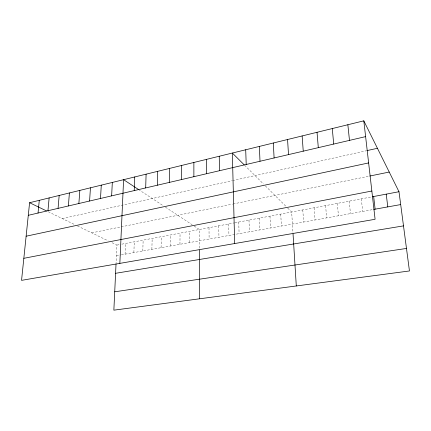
<?xml version="1.0" encoding="UTF-8"?>
<svg xmlns="http://www.w3.org/2000/svg" width="431" height="431" viewBox="0 0 431 431"><rect width="100%" height="100%" fill="white"/><g stroke="black" fill="none" stroke-linecap="round" stroke-linejoin="round"><path stroke-width="0.32" stroke-dasharray="2.15 1.62" d="M189.618 242.561L189.64 231.328M179.959 244.296L180.045 233.144M170.45 246.009L170.601 234.933M161.092 247.69L161.307 236.689M151.879 249.35L152.154 238.424M142.806 250.982L143.14 240.126M133.874 252.588L134.267 241.807M125.076 254.171L125.523 243.461M116.004 264.467L116.914 245.088L110.896 242.168M62.285 218.576L231.926 180.74M232.562 180.594L366.533 150.715M91.722 232.864L232.471 204.1M233.117 203.965L369.162 176.16M116.914 245.088L119.371 244.625M121.833 244.161L234.345 222.875M234.976 222.752L371.716 196.886M116.413 255.734L120.745 254.953M121.364 254.84L373.812 209.412M48.218 211.75L74.611 224.562M77.488 225.957L108.079 240.8M138.448 189.446L163.295 205.776M165.456 207.192L192.113 224.707M194.236 226.103L199.386 229.486L199.472 250.082M244.598 165.235L263.524 184.048M265.372 185.885L286.34 206.729M287.709 208.087L291.674 212.03L293.042 233.952M361.329 198.853L362.681 211.416M349.212 201.142L350.457 213.614M337.306 203.394L338.443 215.78M325.604 205.609L326.639 217.903M314.102 207.785L315.039 219.988M302.794 209.924L303.634 222.04M280.737 214.099L281.4 226.043M269.984 216.13L270.56 227.994M259.403 218.134L259.898 229.912M248.994 220.101L249.409 231.797M238.758 222.04L239.092 233.656M228.678 223.948L228.936 235.482M218.759 225.822L218.948 237.282M208.997 227.67L209.11 239.049"/><path stroke-width="0.65" d="M181.462 179.582L181.564 165.482M169.297 182.421L169.507 168.435M157.374 185.201L157.687 171.333M145.683 187.927L146.098 174.172M134.224 190.604L134.736 176.958M119.856 263.379L123.589 179.684L138.448 189.446M116.004 264.467L113.859 310.164L409.45 270.964L398.993 191.725L363.807 120.836L29.594 202.71L21.55 280.36L375.094 219.293L363.807 120.836M111.629 195.873L112.324 182.448M100.498 198.47L101.28 185.152M89.583 201.018L90.451 187.803M78.878 203.518L79.827 190.405M68.378 205.964L69.402 192.959M58.072 208.372L59.171 195.469M47.96 210.732L49.129 197.926M38.036 213.043L39.275 200.34M28.29 215.317L365.617 136.616M367.174 150.57L377.432 148.286M26.124 236.21L368.634 162.929M369.803 176.031L389.231 172.061M23.834 258.314L371.856 191.025M372.362 196.762L398.993 191.725M373.812 209.412L400.69 204.574M115.589 273.302L403.502 225.882M114.721 291.803L406.481 248.45M29.594 202.71L46.5 210.915M244.135 164.777L232.336 153.048L234.685 243.542M386.214 194.144L387.792 206.896M373.661 196.52L375.121 209.175M347.86 124.748L349.482 140.377M332.274 128.562L333.713 144.056M317.033 132.295L318.304 147.655M302.136 135.948L303.241 151.168M287.563 139.515L288.511 154.605M293.042 233.952L296.296 285.968M273.308 143.011L274.1 157.967M259.354 146.427L260.006 161.253M245.702 149.772L246.214 164.475M219.25 156.254L219.498 170.708M206.427 159.395L206.557 173.725M199.472 250.082L199.672 298.785M193.869 162.471L193.88 176.683"/></g></svg>
